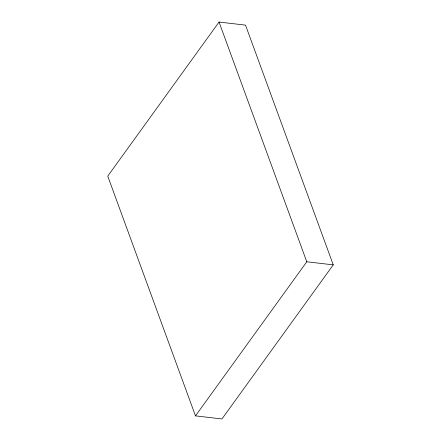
<?xml version="1.0" encoding="UTF-8"?>
<svg xmlns="http://www.w3.org/2000/svg" width="441" height="441" viewBox="0 0 441 441"><rect width="100%" height="100%" fill="white"/><g stroke="black" fill="none" stroke-linecap="round" stroke-linejoin="round"><path stroke-width="0.66" d="M219.05 22.05L107.753 176.141L195.484 415.874L221.95 418.95L333.247 264.859L245.516 25.126L219.05 22.05L306.782 261.778L195.484 415.874M306.782 261.778L333.247 264.859"/></g></svg>
